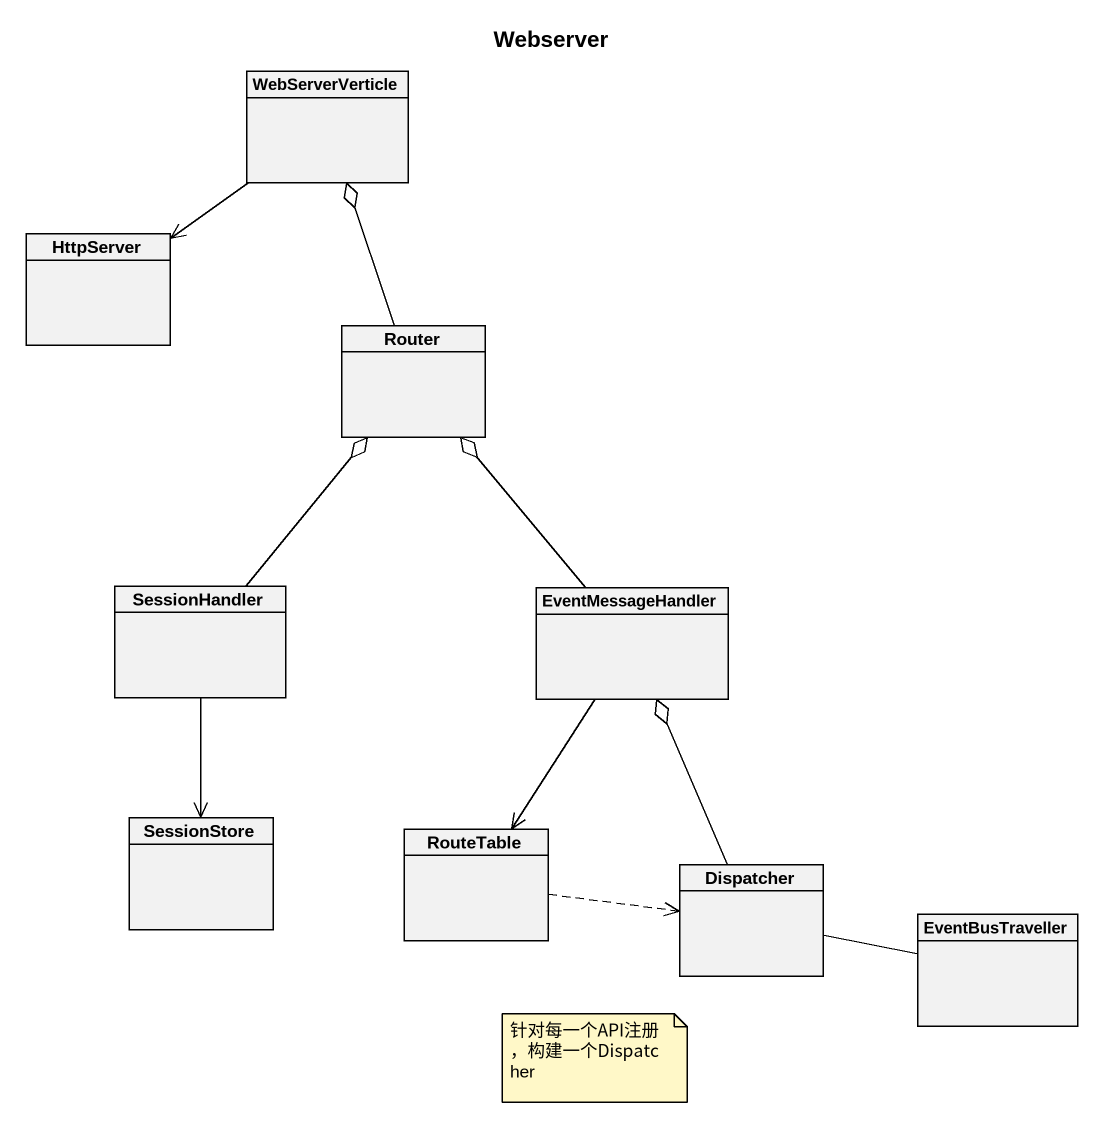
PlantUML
@startuml
title Webserver
hide circle
hide empty members
class WebServerVerticle
class HttpServer
class Router
class SessionHandler
class EventMessageHandler
class SessionStore
class RouteTable
class Dispatcher
class EventBusTraveller
WebServerVerticle --> HttpServer
Router -up-o WebServerVerticle
SessionHandler -up-o Router
SessionHandler --> SessionStore
EventMessageHandler -up-o Router
EventMessageHandler --> RouteTable
RouteTable .right.> Dispatcher
Dispatcher -up-o EventMessageHandler
Dispatcher -right- EventBusTraveller
note as N1
  针对每一个API注册，构建一个Dispatcher
end note
@enduml
